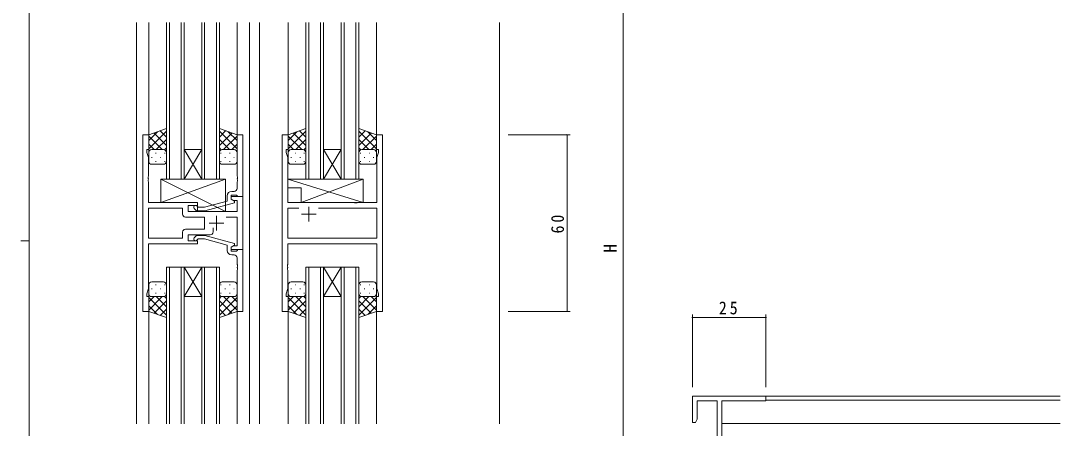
# Model space of a CAD drawing. Units: millimetres on the paper. Extents: x -397 to 397, y -282 to 282.
# Drawn here: x -396.7 to -43.4, y -46.9 to 91.6 of the extents above; entities that cross this region are included whole.
import ezdxf
from ezdxf.enums import TextEntityAlignment as Align

# ---------------------------------------------------------------- set-up
doc = ezdxf.new("R2010")
doc.units = ezdxf.units.MM
for name, color, linetype, lineweight in [('0-1_YKK_ZWAK', 7, 'Continuous', 18), ('0-3_YKK_D', 6, 'Continuous', 18), ('0-4_YKK_11', 7, 'Continuous', 18), ('0-5_YKK_12', 2, 'Continuous', 18), ('0-6_YKK_13', 4, 'Continuous', 18)]:
    doc.layers.add(name, color=color, linetype=linetype, lineweight=lineweight)
doc.styles.add('ＭＳ ゴシック', font='')
doc.styles.get('ＭＳ ゴシック').set_extended_font_data('MS Gothic')

msp = doc.modelspace()

# ---------------------------------------------------------------- linework, layer by layer
at = {"layer": '0-1_YKK_ZWAK'}
for p, q in [((-393.908, -245.688), (-393.908, 279.312)), ((-396.708, 16.812), (-393.908, 16.812))]:
    msp.add_line(p, q, dxfattribs=at)
at = {"layer": '0-3_YKK_D'}
for p, q in [((-192.023, 182.312), (-192.023, -153.688)), ((-231.02, 52.812), (-210.023, 52.812)), ((-211.023, 52.812), (-211.023, -7.188)), ((-231.02, -7.188), (-210.023, -7.188)), ((-168.42, -32.988), (-168.42, -8.288)), ((-168.42, -9.288), (-143.42, -9.288)), ((-143.42, -32.988), (-143.42, -8.288))]:
    msp.add_line(p, q, dxfattribs=at)
for centre, start, end in [((-211.023, 52.812), 90, 270), ((-211.023, 52.812), 270, 90), ((-211.023, -7.188), 90, 270), ((-211.023, -7.188), 270, 90), ((-168.42, -9.288), 0, 180), ((-168.42, -9.288), 180, 0), ((-143.42, -9.288), 0, 180), ((-143.42, -9.288), 180, 0)]:
    msp.add_arc(centre, 0.106, start, end, dxfattribs=at)
at = {"layer": '0-4_YKK_11'}
for p, q in [((-355.218, 52.812), (-355.218, -7.188)), ((-353.218, 52.812), (-355.218, 52.812)), ((-353.218, 47.812), (-353.218, 52.812)), ((-323.218, 52.812), (-323.218, 38.771)), ((-321.218, 52.812), (-323.218, 52.812)), ((-321.218, 31.812), (-321.218, 52.812)), ((-307.818, 52.812), (-305.818, 52.812)), ((-307.818, -7.188), (-307.818, 52.812)), ((-305.818, 52.812), (-305.818, 47.812)), ((-275.818, 52.812), (-273.818, 52.812)), ((-275.818, 47.812), (-275.818, 52.812)), ((-273.818, 52.812), (-273.818, -7.188)), ((-353.918, 47.812), (-353.218, 47.812)), ((-353.918, 46.812), (-353.918, 47.812)), ((-353.288, 45.081), (-353.918, 46.812)), ((-306.518, 47.812), (-306.518, 46.812)), ((-305.818, 47.812), (-306.518, 47.812)), ((-306.518, 46.812), (-305.888, 45.081)), ((-275.118, 47.812), (-275.818, 47.812)), ((-275.748, 45.081), (-275.118, 46.812)), ((-275.118, 46.812), (-275.118, 47.812)), ((-353.288, 38.771), (-353.288, 45.081)), ((-305.888, 45.081), (-305.888, 29.812)), ((-275.748, 29.812), (-275.748, 45.081)), ((-353.408, 38.587), (-353.288, 38.771)), ((-353.408, 38.037), (-353.408, 38.587)), ((-353.288, 37.854), (-353.408, 38.037)), ((-353.408, 37.587), (-353.288, 37.771)), ((-353.408, 37.037), (-353.408, 37.587)), ((-353.288, 36.854), (-353.408, 37.037)), ((-353.288, 37.771), (-353.288, 37.854)), ((-353.288, 29.812), (-353.288, 36.854)), ((-323.218, 38.771), (-323.098, 38.587)), ((-323.098, 38.037), (-323.218, 37.854)), ((-323.218, 37.854), (-323.218, 37.771)), ((-323.218, 37.771), (-323.098, 37.587)), ((-323.098, 37.037), (-323.218, 36.854)), ((-323.218, 36.854), (-323.218, 34.612)), ((-323.098, 38.587), (-323.098, 38.037)), ((-323.098, 37.587), (-323.098, 37.037)), ((-326.518, 32.112), (-326.518, 30.292)), ((-325.218, 32.312), (-323.418, 32.312)), ((-325.218, 31.012), (-325.218, 32.312)), ((-325.218, 31.812), (-325.218, 31.012)), ((-321.218, 31.812), (-325.218, 31.812)), ((-324.218, 33.612), (-325.018, 33.612)), ((-323.418, 32.312), (-323.218, 32.112)), ((-323.218, 32.112), (-322.918, 31.812)), ((-322.918, 31.812), (-321.218, 31.812)), ((-321.218, 13.812), (-321.218, 31.812)), ((-336.618, 29.812), (-353.288, 29.812)), ((-339.818, 28.812), (-336.618, 28.812)), ((-339.818, 26.812), (-339.818, 28.812)), ((-336.47, 28.212), (-336.894, 28.637)), ((-336.618, 28.812), (-336.618, 29.812)), ((-326.518, 30.292), (-334.28, 28.212)), ((-334.122, 27.012), (-324.018, 29.72)), ((-325.218, 31.012), (-324.352, 30.512)), ((-324.018, 30.32), (-325.218, 31.012)), ((-324.352, 30.512), (-323.148, 30.512)), ((-324.018, 29.72), (-324.018, 30.32)), ((-323.148, 30.512), (-323.148, 26.812)), ((-305.888, 29.812), (-283.489, 29.812)), ((-298.818, 28.312), (-298.818, 23.312)), ((-283.489, 29.812), (-283.297, 29.669)), ((-283.297, 29.669), (-282.339, 29.669)), ((-282.339, 29.669), (-282.147, 29.812)), ((-282.147, 29.812), (-275.748, 29.812)), ((-341.748, 27.882), (-353.288, 27.882)), ((-353.288, 27.882), (-353.288, 17.742)), ((-341.748, 27.882), (-353.288, 27.882)), ((-341.748, 25.882), (-341.748, 27.882)), ((-334.218, 24.882), (-340.748, 24.882)), ((-323.148, 26.812), (-339.818, 26.812)), ((-337.742, 27.788), (-336.967, 27.012)), ((-336.967, 27.012), (-334.122, 27.012)), ((-334.28, 28.212), (-336.47, 28.212)), ((-334.218, 20.742), (-334.218, 24.882)), ((-330.218, 25.312), (-330.218, 20.312)), ((-326.868, 24.882), (-323.148, 24.882)), ((-323.148, 24.882), (-323.148, 15.112)), ((-305.888, 27.882), (-302.169, 27.882)), ((-305.888, 17.742), (-305.888, 27.882)), ((-296.318, 25.812), (-301.318, 25.812)), ((-295.468, 27.882), (-275.748, 27.882)), ((-295.468, 27.882), (-275.748, 27.882)), ((-275.748, 27.882), (-275.748, 17.742)), ((-332.718, 22.812), (-327.718, 22.812)), ((-331.368, 19.812), (-331.368, 21.251)), ((-353.288, 17.742), (-341.748, 17.742)), ((-341.748, 17.742), (-341.748, 19.742)), ((-340.748, 20.742), (-334.218, 20.742)), ((-339.818, 18.812), (-332.368, 18.812)), ((-339.818, 16.812), (-339.818, 18.812)), ((-337.742, 17.837), (-336.966, 18.612)), ((-336.966, 18.612), (-334.121, 18.612)), ((-334.121, 18.612), (-324.018, 15.905)), ((-275.748, 17.742), (-305.888, 17.742)), ((-353.288, 15.812), (-336.618, 15.812)), ((-353.288, 0.543), (-353.288, 15.812)), ((-336.618, 16.812), (-339.818, 16.812)), ((-336.469, 17.412), (-336.894, 16.988)), ((-336.618, 15.812), (-336.618, 16.812)), ((-334.279, 17.412), (-336.469, 17.412)), ((-326.518, 15.333), (-334.279, 17.412)), ((-326.518, 13.512), (-326.518, 15.333)), ((-324.018, 15.305), (-325.218, 14.612)), ((-324.352, 15.112), (-325.218, 14.612)), ((-325.218, 14.612), (-325.218, 13.812)), ((-325.218, 14.612), (-325.218, 13.312)), ((-323.148, 15.112), (-324.352, 15.112)), ((-324.018, 15.905), (-324.018, 15.305)), ((-305.888, 15.812), (-305.888, 8.771)), ((-275.748, 15.812), (-305.888, 15.812)), ((-275.748, 0.543), (-275.748, 15.812)), ((-325.218, 13.812), (-321.218, 13.812)), ((-325.218, 13.312), (-323.418, 13.312)), ((-324.218, 12.012), (-325.018, 12.012)), ((-323.418, 13.312), (-323.218, 13.512)), ((-323.218, 13.512), (-322.918, 13.812)), ((-323.218, 8.771), (-323.218, 11.012)), ((-322.918, 13.812), (-321.218, 13.812)), ((-321.218, 13.812), (-321.218, -7.188)), ((-323.098, 8.587), (-323.218, 8.771)), ((-323.218, 7.854), (-323.098, 8.037)), ((-323.218, 7.771), (-323.218, 7.854)), ((-323.098, 7.587), (-323.218, 7.771)), ((-323.098, 8.037), (-323.098, 8.587)), ((-323.098, 7.037), (-323.098, 7.587)), ((-305.888, 8.771), (-306.008, 8.587)), ((-306.008, 8.587), (-306.008, 8.037)), ((-306.008, 8.037), (-305.888, 7.854)), ((-305.888, 7.771), (-306.008, 7.587)), ((-306.008, 7.587), (-306.008, 7.037)), ((-305.888, 7.854), (-305.888, 7.771)), ((-323.218, 6.854), (-323.098, 7.037)), ((-323.218, -7.188), (-323.218, 6.854)), ((-306.008, 7.037), (-305.888, 6.854)), ((-305.888, 6.854), (-305.888, 0.543)), ((-353.918, -1.188), (-353.288, 0.543)), ((-305.888, 0.543), (-306.518, -1.188)), ((-275.118, -1.188), (-275.748, 0.543)), ((-353.918, -2.188), (-353.918, -1.188)), ((-353.218, -2.188), (-353.918, -2.188)), ((-353.218, -7.188), (-353.218, -2.188)), ((-306.518, -1.188), (-306.518, -2.188)), ((-306.518, -2.188), (-305.818, -2.188)), ((-305.818, -2.188), (-305.818, -7.188)), ((-275.818, -2.188), (-275.118, -2.188)), ((-275.818, -7.188), (-275.818, -2.188)), ((-275.118, -2.188), (-275.118, -1.188)), ((-355.218, -7.188), (-353.218, -7.188)), ((-321.218, -7.188), (-323.218, -7.188)), ((-305.818, -7.188), (-307.818, -7.188)), ((-273.818, -7.188), (-275.818, -7.188)), ((-168.42, -35.988), (-168.42, -44.988)), ((-143.42, -35.988), (-168.42, -35.988)), ((-166.79, -37.618), (-160.05, -37.618)), ((-166.79, -43.896), (-166.79, -37.618)), ((-160.05, -37.618), (-160.05, -86.488)), ((-158.42, -87.488), (-158.42, -37.618)), ((-158.42, -37.618), (-143.42, -37.618)), ((-158.42, -87.488), (-158.42, -37.618)), ((-143.42, -37.618), (-143.42, -35.988)), ((-168.42, -44.988), (-167.42, -44.988)), ((-167.42, -44.988), (-166.79, -43.896))]:
    msp.add_line(p, q, dxfattribs=at)
for centre, radius, start, end in [((-325.018, 32.112), 1.5, 90.00001, 179.99999), ((-324.218, 34.612), 1, 270.00001, 359.99999), ((-337.318, 28.212), 0.6, 44.99999, 225.00001), ((-340.748, 25.882), 1, 180.00001, 269.99999), ((-340.748, 19.742), 1, 90.00001, 179.99999), ((-337.318, 17.412), 0.6, 134.99999, 315.00001), ((-332.368, 19.812), 1, 270.00001, 359.99999), ((-325.018, 13.512), 1.5, 180.00001, 269.99999), ((-324.218, 11.012), 1, 0.00001, 89.99999)]:
    msp.add_arc(centre, radius, start, end, dxfattribs=at)
at = {"layer": '0-5_YKK_12'}
for p, q in [((-357.418, 91.062), (-357.418, -45.438)), ((-353.218, 91.062), (-353.218, 52.312)), ((-347.218, 91.062), (-347.218, 37.812)), ((-346.218, 37.812), (-346.218, 91.062)), ((-342.218, 91.062), (-342.218, 37.812)), ((-341.218, 37.812), (-341.218, 91.062)), ((-335.218, 91.062), (-335.218, 37.812)), ((-334.218, 37.812), (-334.218, 91.062)), ((-330.218, 91.062), (-330.218, 37.812)), ((-329.218, 37.812), (-329.218, 91.062)), ((-323.218, 91.062), (-323.218, 52.312)), ((-319.018, 91.062), (-319.018, -45.438)), ((-315.518, 91.062), (-315.518, -45.438)), ((-305.818, 91.062), (-305.818, 52.312)), ((-299.818, 91.062), (-299.818, 37.812)), ((-298.818, 37.812), (-298.818, 91.062)), ((-294.818, 91.062), (-294.818, 37.812)), ((-293.818, 37.812), (-293.818, 91.062)), ((-287.818, 91.062), (-287.818, 37.812)), ((-286.818, 37.812), (-286.818, 91.062)), ((-282.818, 91.062), (-282.818, 37.812)), ((-281.818, 37.812), (-281.818, 91.062)), ((-275.818, 91.062), (-275.818, 52.312)), ((-234.018, 91.062), (-234.018, -45.438)), ((-335.218, 37.812), (-341.218, 47.812)), ((-341.218, 37.812), (-335.218, 47.812)), ((-341.218, 47.812), (-335.218, 47.812)), ((-287.818, 37.812), (-293.818, 47.812)), ((-293.818, 37.812), (-287.818, 47.812)), ((-293.818, 47.812), (-287.818, 47.812)), ((-347.218, 37.812), (-341.218, 37.812)), ((-341.218, 37.812), (-335.218, 37.812)), ((-335.218, 37.812), (-329.218, 37.812)), ((-299.818, 37.812), (-293.818, 37.812)), ((-293.818, 37.812), (-287.818, 37.812)), ((-287.818, 37.812), (-281.818, 37.812)), ((-341.218, 7.812), (-347.218, 7.812)), ((-347.218, 7.812), (-347.218, -45.438)), ((-346.218, -45.438), (-346.218, 7.812)), ((-342.218, 7.812), (-342.218, -45.438)), ((-335.218, 7.812), (-341.218, -2.188)), ((-341.218, 7.812), (-335.218, -2.188)), ((-341.218, 7.812), (-335.218, 7.812)), ((-341.218, -45.438), (-341.218, 7.812)), ((-329.218, 7.812), (-335.218, 7.812)), ((-335.218, 7.812), (-335.218, -45.438)), ((-334.218, -45.438), (-334.218, 7.812)), ((-330.218, 7.812), (-330.218, -45.438)), ((-329.218, -45.438), (-329.218, 7.812)), ((-293.818, 7.812), (-299.818, 7.812)), ((-299.818, 7.812), (-299.818, -45.438)), ((-298.818, -45.438), (-298.818, 7.812)), ((-294.818, 7.812), (-294.818, -45.438)), ((-287.818, 7.812), (-293.818, -2.188)), ((-293.818, 7.812), (-287.818, -2.188)), ((-293.818, 7.812), (-287.818, 7.812)), ((-293.818, -45.438), (-293.818, 7.812)), ((-281.818, 7.812), (-287.818, 7.812)), ((-287.818, 7.812), (-287.818, -45.438)), ((-286.818, -45.438), (-286.818, 7.812)), ((-282.818, 7.812), (-282.818, -45.438)), ((-281.818, -45.438), (-281.818, 7.812)), ((-341.218, -2.188), (-335.218, -2.188)), ((-293.818, -2.188), (-287.818, -2.188)), ((-353.218, -6.688), (-353.218, -45.438)), ((-323.218, -6.688), (-323.218, -45.438)), ((-305.818, -6.688), (-305.818, -45.438)), ((-275.818, -6.688), (-275.818, -45.438)), ((-43.42, -35.988), (-143.72, -35.988)), ((-43.42, -37.388), (-143.42, -37.388)), ((-43.42, -45.288), (-158.42, -45.288))]:
    msp.add_line(p, q, dxfattribs=at)
at = {"layer": '0-6_YKK_13'}
for p, q in [((-347.22, 54.955), (-353.22, 52.812)), ((-353.22, 48.081), (-347.22, 54.081)), ((-353.22, 50.909), (-350.259, 53.87)), ((-347.22, 49.261), (-351.416, 53.457)), ((-347.22, 52.089), (-349.332, 54.201)), ((-347.22, 46.591), (-347.22, 54.955)), ((-329.218, 54.955), (-323.218, 52.812)), ((-329.218, 46.591), (-329.218, 54.955)), ((-329.218, 52.089), (-327.107, 54.201)), ((-323.218, 48.081), (-329.218, 54.081)), ((-329.218, 49.261), (-325.023, 53.457)), ((-323.218, 50.909), (-326.179, 53.87)), ((-299.82, 54.955), (-305.82, 52.812)), ((-305.82, 48.081), (-299.82, 54.081)), ((-305.82, 50.909), (-302.859, 53.87)), ((-299.82, 49.261), (-304.016, 53.457)), ((-299.82, 52.089), (-301.932, 54.201)), ((-299.82, 46.591), (-299.82, 54.955)), ((-281.818, 54.955), (-275.818, 52.812)), ((-281.818, 46.591), (-281.818, 54.955)), ((-281.818, 52.089), (-279.707, 54.201)), ((-275.818, 48.081), (-281.818, 54.081)), ((-281.818, 49.261), (-277.623, 53.457)), ((-275.818, 50.909), (-278.779, 53.87)), ((-353.22, 52.812), (-353.22, 46.812)), ((-348.6, 47.812), (-353.22, 52.432)), ((-351.428, 47.812), (-353.22, 49.604)), ((-350.66, 47.812), (-347.22, 51.252)), ((-325.779, 47.812), (-329.218, 51.252)), ((-327.839, 47.812), (-323.218, 52.432)), ((-325.01, 47.812), (-323.218, 49.604)), ((-323.218, 52.812), (-323.218, 46.812)), ((-305.82, 52.812), (-305.82, 46.812)), ((-301.2, 47.812), (-305.82, 52.432)), ((-304.028, 47.812), (-305.82, 49.604)), ((-303.26, 47.812), (-299.82, 51.252)), ((-278.379, 47.812), (-281.818, 51.252)), ((-280.439, 47.812), (-275.818, 52.432)), ((-277.61, 47.812), (-275.818, 49.604)), ((-275.818, 52.812), (-275.818, 46.812)), ((-353.22, 43.812), (-353.22, 46.812)), ((-352.22, 47.812), (-348.62, 47.812)), ((-351.82, 47.812), (-348.22, 47.812)), ((-350.885, 46.591), (-350.685, 46.591)), ((-347.888, 47.756), (-347.22, 48.424)), ((-347.855, 46.591), (-347.655, 46.591)), ((-347.22, 46.812), (-347.22, 43.812)), ((-328.55, 47.756), (-329.218, 48.424)), ((-329.218, 46.812), (-329.218, 43.812)), ((-328.583, 46.591), (-328.783, 46.591)), ((-324.618, 47.812), (-328.218, 47.812)), ((-324.218, 47.812), (-327.818, 47.812)), ((-325.553, 46.591), (-325.753, 46.591)), ((-323.218, 43.812), (-323.218, 46.812)), ((-305.82, 43.812), (-305.82, 46.812)), ((-304.82, 47.812), (-301.22, 47.812)), ((-304.42, 47.812), (-300.82, 47.812)), ((-303.485, 46.591), (-303.285, 46.591)), ((-300.488, 47.756), (-299.82, 48.424)), ((-300.455, 46.591), (-300.255, 46.591)), ((-299.82, 46.812), (-299.82, 43.812)), ((-281.15, 47.756), (-281.818, 48.424)), ((-281.818, 46.812), (-281.818, 43.812)), ((-281.183, 46.591), (-281.383, 46.591)), ((-277.218, 47.812), (-280.818, 47.812)), ((-276.818, 47.812), (-280.418, 47.812)), ((-278.153, 46.591), (-278.353, 46.591)), ((-275.818, 43.812), (-275.818, 46.812)), ((-352.3, 45.176), (-352.1, 45.176)), ((-348.22, 42.812), (-352.22, 42.812)), ((-350.885, 43.761), (-350.685, 43.761)), ((-349.27, 45.176), (-349.07, 45.176)), ((-347.855, 43.761), (-347.655, 43.761)), ((-328.583, 43.761), (-328.783, 43.761)), ((-328.218, 42.812), (-324.218, 42.812)), ((-327.168, 45.176), (-327.368, 45.176)), ((-325.553, 43.761), (-325.753, 43.761)), ((-324.138, 45.176), (-324.338, 45.176)), ((-304.9, 45.176), (-304.7, 45.176)), ((-300.82, 42.812), (-304.82, 42.812)), ((-303.485, 43.761), (-303.285, 43.761)), ((-301.87, 45.176), (-301.67, 45.176)), ((-300.455, 43.761), (-300.255, 43.761)), ((-281.183, 43.761), (-281.383, 43.761)), ((-280.818, 42.812), (-276.818, 42.812)), ((-279.768, 45.176), (-279.968, 45.176)), ((-278.153, 43.761), (-278.353, 43.761)), ((-276.738, 45.176), (-276.938, 45.176)), ((-327.118, 26.812), (-349.118, 37.812)), ((-349.118, 29.812), (-327.118, 37.812)), ((-349.118, 37.812), (-327.118, 37.812)), ((-349.118, 29.812), (-349.118, 37.812)), ((-327.118, 37.812), (-327.118, 26.812)), ((-280.392, 37.812), (-305.888, 37.812)), ((-301.392, 29.812), (-280.392, 37.812)), ((-280.392, 37.812), (-280.392, 29.812)), ((-301.392, 34.812), (-305.888, 34.812)), ((-301.392, 34.812), (-301.392, 29.812)), ((-336.618, 29.812), (-349.118, 29.812)), ((-336.618, 26.812), (-336.618, 29.812)), ((-280.392, 29.812), (-301.392, 29.812)), ((-327.118, 26.812), (-336.618, 26.812)), ((-353.22, 1.812), (-353.22, -1.188)), ((-352.3, 0.449), (-352.1, 0.449)), ((-348.22, 2.812), (-352.22, 2.812)), ((-350.885, 1.864), (-350.685, 1.864)), ((-349.27, 0.449), (-349.07, 0.449)), ((-347.855, 1.864), (-347.655, 1.864)), ((-347.22, -1.188), (-347.22, 1.812)), ((-329.218, -1.188), (-329.218, 1.812)), ((-328.583, 1.864), (-328.783, 1.864)), ((-328.218, 2.812), (-324.218, 2.812)), ((-327.168, 0.449), (-327.368, 0.449)), ((-325.553, 1.864), (-325.753, 1.864)), ((-324.138, 0.449), (-324.338, 0.449)), ((-323.218, 1.812), (-323.218, -1.188)), ((-305.82, 1.812), (-305.82, -1.188)), ((-304.9, 0.449), (-304.7, 0.449)), ((-300.82, 2.812), (-304.82, 2.812)), ((-303.485, 1.864), (-303.285, 1.864)), ((-301.87, 0.449), (-301.67, 0.449)), ((-300.455, 1.864), (-300.255, 1.864)), ((-299.82, -1.188), (-299.82, 1.812)), ((-281.818, -1.188), (-281.818, 1.812)), ((-281.183, 1.864), (-281.383, 1.864)), ((-280.818, 2.812), (-276.818, 2.812)), ((-279.768, 0.449), (-279.968, 0.449)), ((-278.153, 1.864), (-278.353, 1.864)), ((-276.738, 0.449), (-276.938, 0.449)), ((-275.818, 1.812), (-275.818, -1.188)), ((-353.22, -7.188), (-353.22, -1.188)), ((-348.6, -2.187), (-353.22, -6.808)), ((-351.428, -2.188), (-353.22, -3.979)), ((-353.22, -2.456), (-347.22, -8.456)), ((-352.22, -2.188), (-348.62, -2.188)), ((-351.82, -2.188), (-348.22, -2.188)), ((-350.885, -0.966), (-350.685, -0.966)), ((-350.66, -2.188), (-347.22, -5.627)), ((-347.888, -2.131), (-347.22, -2.799)), ((-347.855, -0.966), (-347.655, -0.966)), ((-347.22, -0.966), (-347.22, -9.331)), ((-329.218, -0.966), (-329.218, -9.331)), ((-328.55, -2.131), (-329.218, -2.799)), ((-325.779, -2.188), (-329.218, -5.627)), ((-323.218, -2.456), (-329.218, -8.456)), ((-328.583, -0.966), (-328.783, -0.966)), ((-324.618, -2.188), (-328.218, -2.188)), ((-327.839, -2.187), (-323.218, -6.808)), ((-324.218, -2.188), (-327.818, -2.188)), ((-325.553, -0.966), (-325.753, -0.966)), ((-325.01, -2.188), (-323.218, -3.979)), ((-323.218, -7.188), (-323.218, -1.188)), ((-305.82, -7.188), (-305.82, -1.188)), ((-301.2, -2.187), (-305.82, -6.808)), ((-304.028, -2.188), (-305.82, -3.979)), ((-305.82, -2.456), (-299.82, -8.456)), ((-304.82, -2.188), (-301.22, -2.188)), ((-304.42, -2.188), (-300.82, -2.188)), ((-303.485, -0.966), (-303.285, -0.966)), ((-303.26, -2.188), (-299.82, -5.627)), ((-300.488, -2.131), (-299.82, -2.799)), ((-300.455, -0.966), (-300.255, -0.966)), ((-299.82, -0.966), (-299.82, -9.331)), ((-281.818, -0.966), (-281.818, -9.331)), ((-281.15, -2.131), (-281.818, -2.799)), ((-278.379, -2.188), (-281.818, -5.627)), ((-275.818, -2.456), (-281.818, -8.456)), ((-281.183, -0.966), (-281.383, -0.966)), ((-277.218, -2.188), (-280.818, -2.188)), ((-280.439, -2.187), (-275.818, -6.808)), ((-276.818, -2.188), (-280.418, -2.188)), ((-278.153, -0.966), (-278.353, -0.966)), ((-277.61, -2.188), (-275.818, -3.979)), ((-275.818, -7.188), (-275.818, -1.188)), ((-353.22, -5.284), (-350.259, -8.245)), ((-347.22, -3.636), (-351.416, -7.832)), ((-347.22, -6.465), (-349.332, -8.576)), ((-329.218, -3.636), (-325.023, -7.832)), ((-329.218, -6.465), (-327.107, -8.576)), ((-323.218, -5.284), (-326.179, -8.245)), ((-305.82, -5.284), (-302.859, -8.245)), ((-299.82, -3.636), (-304.016, -7.832)), ((-299.82, -6.465), (-301.932, -8.576)), ((-281.818, -3.636), (-277.623, -7.832)), ((-281.818, -6.465), (-279.707, -8.576)), ((-275.818, -5.284), (-278.779, -8.245)), ((-347.22, -9.331), (-353.22, -7.188)), ((-329.218, -9.331), (-323.218, -7.188)), ((-299.82, -9.331), (-305.82, -7.188)), ((-281.818, -9.331), (-275.818, -7.188))]:
    msp.add_line(p, q, dxfattribs=at)
msp.add_lwpolyline([(-280.392, 29.812), (-305.888, 37.812), (-305.888, 34.812)], dxfattribs=at)
for centre, start, end in [((-352.22, 46.812), 90, 180), ((-352.22, 46.812), 90, 180), ((-348.22, 46.812), 360, 90), ((-348.22, 46.812), 360, 90), ((-328.218, 46.812), 90, 180), ((-328.218, 46.812), 90, 180), ((-324.218, 46.812), 360, 90), ((-324.218, 46.812), 360, 90), ((-304.82, 46.812), 90, 180), ((-304.82, 46.812), 90, 180), ((-300.82, 46.812), 360, 90), ((-300.82, 46.812), 360, 90), ((-280.818, 46.812), 90, 180), ((-280.818, 46.812), 90, 180), ((-276.818, 46.812), 360, 90), ((-276.818, 46.812), 360, 90), ((-352.22, 43.812), 180, 270), ((-348.22, 43.812), 270, 360), ((-328.218, 43.812), 180, 270), ((-324.218, 43.812), 270, 360), ((-304.82, 43.812), 180, 270), ((-300.82, 43.812), 270, 360), ((-280.818, 43.812), 180, 270), ((-276.818, 43.812), 270, 360), ((-352.22, 1.812), 90, 180), ((-348.22, 1.812), 0, 90), ((-328.218, 1.812), 90, 180), ((-324.218, 1.812), 0, 90), ((-304.82, 1.812), 90, 180), ((-300.82, 1.812), 0, 90), ((-280.818, 1.812), 90, 180), ((-276.818, 1.812), 0, 90), ((-352.22, -1.188), 180, 270), ((-352.22, -1.188), 180, 270), ((-348.22, -1.188), 270, 0), ((-348.22, -1.188), 270, 0), ((-328.218, -1.188), 180, 270), ((-328.218, -1.188), 180, 270), ((-324.218, -1.188), 270, 0), ((-324.218, -1.188), 270, 0), ((-304.82, -1.188), 180, 270), ((-304.82, -1.188), 180, 270), ((-300.82, -1.188), 270, 0), ((-300.82, -1.188), 270, 0), ((-280.818, -1.188), 180, 270), ((-280.818, -1.188), 180, 270), ((-276.818, -1.188), 270, 0), ((-276.818, -1.188), 270, 0)]:
    msp.add_arc(centre, 1, start, end, dxfattribs=at)

# ---------------------------------------------------------------- texts
at = {"layer": '0-3_YKK_D', "color": 7, "style": 'ＭＳ ゴシック'}
msp.add_text('H', height=4.399, rotation=90, dxfattribs=at).set_placement((-192.823, 12.712), align=Align.BOTTOM_LEFT)
at = {"layer": '0-3_YKK_D', "color": 7, "insert": (-212.023, 19.292), "char_height": 4.399, "attachment_point": 7, "rotation": 90, "style": 'ＭＳ ゴシック'}
msp.add_mtext('\\T1.37;\\W0.9;60', dxfattribs=at)
at = {"layer": '0-3_YKK_D', "color": 7, "insert": (-159.44, -8.288), "char_height": 4.399, "attachment_point": 7, "style": 'ＭＳ ゴシック'}
msp.add_mtext('\\T1.37;\\W0.9;25', dxfattribs=at)

doc.saveas('drawing.dxf')
